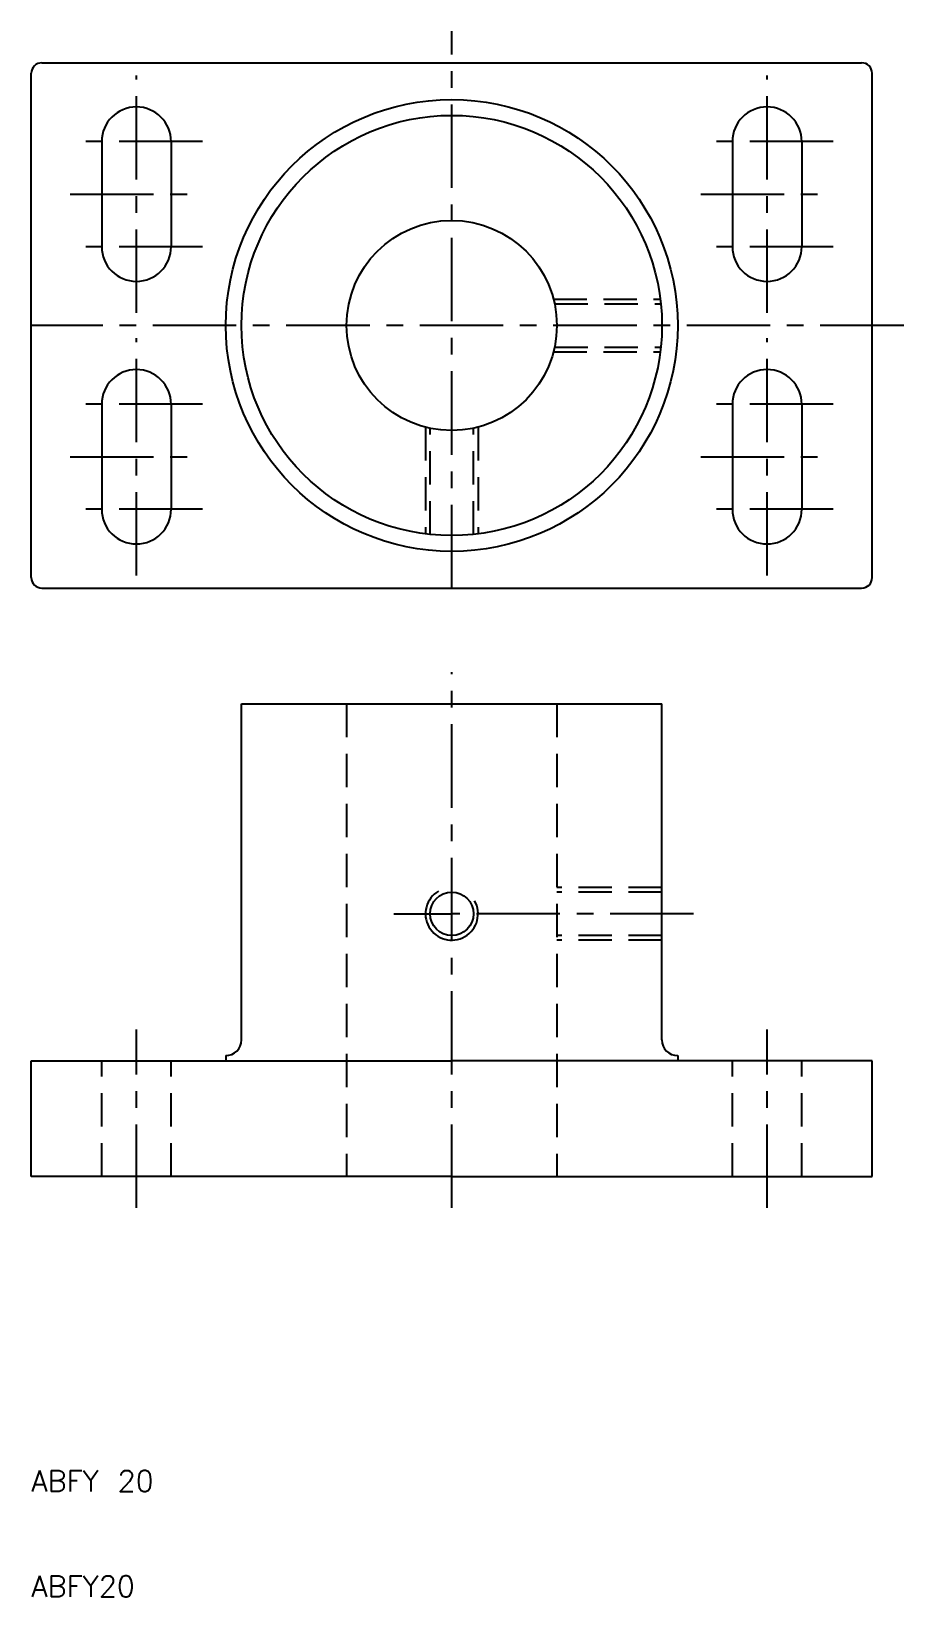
# Model space of a CAD drawing. Extents: x 10 to 93, y 10 to 159.
import ezdxf

# ---------------------------------------------------------------- set-up
doc = ezdxf.new("R2010")
doc.units = 0
doc.header["$LTSCALE"] = 0.25
doc.linetypes.add('CENTER', pattern=[50.8, 31.75, -6.35, 6.35, -6.35])
doc.linetypes.add('DASHED', pattern=[19.05, 12.7, -6.35])
doc.layers.get('0').update_dxf_attribs({"linetype": 'CONTINUOUS'})
doc.layers.add('CENTER', color=1, linetype='CENTER')
doc.styles.get("Standard").update_dxf_attribs({"font": 'txt.shx', "bigfont": 'extfont.shx'})

msp = doc.modelspace()

# ---------------------------------------------------------------- linework, layer by layer
for p, q in [((10, 107), (10, 155)), ((11, 156), (89, 156)), ((90, 107), (90, 155)), ((16.7, 148.5), (16.7, 138.5)), ((23.3, 148.5), (23.3, 138.5)), ((76.7, 148.5), (76.7, 138.5)), ((83.3, 148.5), (83.3, 138.5)), ((16.7, 123.5), (16.7, 113.5)), ((23.3, 123.5), (23.3, 113.5)), ((76.7, 123.5), (76.7, 113.5)), ((83.3, 123.5), (83.3, 113.5)), ((11, 106), (89, 106)), ((30, 95), (70, 95)), ((30, 63), (30, 95)), ((70, 63), (70, 95)), ((28.5, 61.5), (28.5, 61)), ((71.5, 61.5), (71.5, 61)), ((10, 50), (10, 61)), ((10, 61), (30, 61)), ((30, 61), (50, 61)), ((70, 61), (50, 61)), ((90, 61), (70, 61)), ((90, 50), (90, 61)), ((50, 50), (10, 50)), ((50, 50), (90, 50))]:
    msp.add_line(p, q)
at = {"color": 3, "linetype": 'DASHED'}
for p, q in [((59.682458, 133.5), (69.843135, 133.5)), ((59.784044, 133.067), (69.892901, 133.067)), ((59.682458, 128.5), (69.843135, 128.5)), ((59.784044, 128.933), (69.892901, 128.933)), ((47.5, 121.317542), (47.5, 111.156865)), ((47.933, 111.107099), (47.933, 121.215956)), ((52.067, 111.107099), (52.067, 121.215956)), ((52.5, 121.317542), (52.5, 111.156865)), ((40, 95), (40, 50)), ((60, 95), (60, 50)), ((70, 77.5), (60, 77.5)), ((70, 77.067), (60, 77.067)), ((70, 72.933), (60, 72.933)), ((70, 72.5), (60, 72.5)), ((16.7, 50), (16.7, 61)), ((23.3, 50), (23.3, 61)), ((76.7, 50), (76.7, 61)), ((83.3, 50), (83.3, 61))]:
    msp.add_line(p, q, dxfattribs=at)
for centre, radius in [((50, 131), 21.5), ((50, 131), 20), ((50, 131), 10), ((50, 75), 2.067)]:
    msp.add_circle(centre, radius)
for centre, radius, start, end in [((11, 155), 1, 90, 180), ((89, 155), 1, 0, 90), ((20, 148.5), 3.3, 0, 180), ((80, 148.5), 3.3, 0, 180), ((20, 138.5), 3.3, 180, 0), ((80, 138.5), 3.3, 180, 0), ((20, 123.5), 3.3, 0, 180), ((80, 123.5), 3.3, 0, 180), ((20, 113.5), 3.3, 180, 0), ((80, 113.5), 3.3, 180, 0), ((11, 107), 1, 180, 270), ((89, 107), 1, 270, 0), ((28.5, 63), 1.5, 270, 0), ((71.5, 63), 1.5, 180, 270)]:
    msp.add_arc(centre, radius, start, end)
at = {"color": 3}
msp.add_arc((50, 75), 2.5, 120, 30, dxfattribs=at)
at = {"layer": 'CENTER', "color": 1, "linetype": 'CENTER'}
for p, q in [((50, 106), (50, 159)), ((20, 132.2), (20, 154.8)), ((80, 132.2), (80, 154.8)), ((26.3, 148.5), (13.7, 148.5)), ((86.3, 148.5), (73.7, 148.5)), ((13.7, 143.5), (26.3, 143.5)), ((73.7, 143.5), (86.3, 143.5)), ((26.3, 138.5), (13.7, 138.5)), ((86.3, 138.5), (73.7, 138.5)), ((93, 131), (10, 131)), ((20, 107.2), (20, 129.8)), ((80, 107.2), (80, 129.8)), ((26.3, 123.5), (13.7, 123.5)), ((86.3, 123.5), (73.7, 123.5)), ((13.7, 118.5), (26.3, 118.5)), ((73.7, 118.5), (86.3, 118.5)), ((26.3, 113.5), (13.7, 113.5)), ((86.3, 113.5), (73.7, 113.5)), ((50, 47), (50, 98)), ((44.5, 75), (50, 75)), ((73, 75), (50, 75)), ((20, 47), (20, 64)), ((80, 47), (80, 64))]:
    msp.add_line(p, q, dxfattribs=at)

# ---------------------------------------------------------------- texts
for s, p in [('ABFY 20', (10, 20)), ('ABFY20', (10, 10))]:
    msp.add_text(s, height=2).set_placement(p)

doc.saveas('drawing.dxf')
